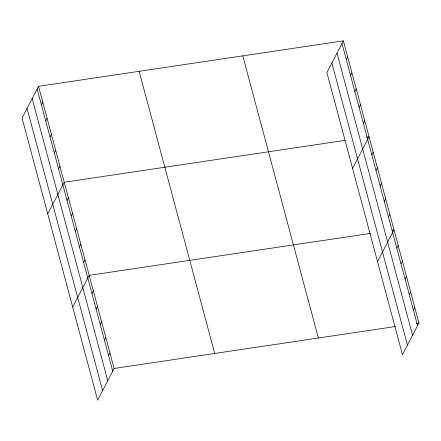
<?xml version="1.0" encoding="UTF-8"?>
<svg xmlns="http://www.w3.org/2000/svg" width="441" height="441" viewBox="0 0 441 441"><rect width="100%" height="100%" fill="white"/><g stroke="black" fill="none" stroke-linecap="round" stroke-linejoin="round"><path stroke-width="0.66" d="M38.543 86.309L22.05 117.99L97.626 400.147L114.114 368.467L38.543 86.309L343.374 40.853L418.95 323.01L402.457 354.691L326.886 72.533L343.374 40.853M41.443 104.952L42.821 102.301M45.726 120.939L47.104 118.287M50.009 136.93L51.388 134.279M54.293 152.917L55.671 150.265M58.576 168.909L59.954 166.257M47.744 213.924L64.237 182.243L344.928 140.387M67.015 200.412L68.394 197.761M71.172 215.93L72.55 213.279M75.328 231.453L76.706 228.802M79.485 246.971L80.863 244.32M83.641 262.489L85.019 259.837M72.688 307.035L89.176 275.355L370.539 233.399M91.954 293.524L93.332 290.873M96.11 309.042L97.489 306.39M100.267 324.565L101.645 321.908M104.423 340.083L105.801 337.431M108.58 355.6L109.958 352.949M346.279 59.496L347.657 56.845M350.556 75.483L351.94 72.831M354.84 91.474L356.223 88.823M359.123 107.461L360.506 104.809M363.406 123.452L364.79 120.801M352.579 168.468L369.067 136.787L366.388 137.19M371.846 154.956L373.229 152.305M376.002 170.48L377.386 167.828M380.159 185.997L381.542 183.346M384.315 201.515L385.699 198.863M388.471 217.033L389.855 214.381M377.518 261.579L394.011 229.899L391.999 230.202M396.784 248.068L398.168 245.417M400.941 263.591L402.324 260.934M405.097 279.109L406.481 276.457M409.259 294.627L410.637 291.975M413.415 310.144L414.794 307.493M114.114 368.467L395.478 326.511M416.265 323.413L418.95 323.01M341.995 43.505L417.572 325.662M337.007 53.085L412.583 335.243M331.869 62.953L407.445 345.11M242.782 55.858L318.352 338.01M139.136 71.31L214.712 353.467M37.16 88.961L112.736 371.118M32.176 98.541L107.747 380.699M27.039 108.409L102.61 390.566"/></g></svg>
